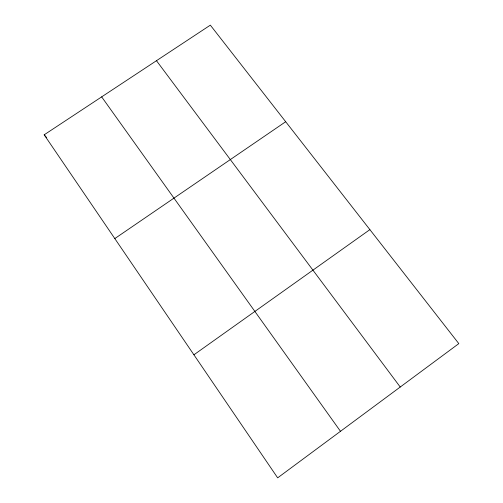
<?xml version="1.0" encoding="UTF-8"?>
<svg xmlns="http://www.w3.org/2000/svg" width="503" height="503" viewBox="0 0 503 503"><rect width="100%" height="100%" fill="white"/><g stroke="black" fill="none" stroke-linecap="round" stroke-linejoin="round"><path stroke-width="0.75" d="M193.913 354.797L369.887 229.632M114.81 238.579L285.691 121.72M44.182 134.81L210.342 25.15L458.818 343.618L277.669 477.85L44.182 134.81L46.666 137.615M156.471 60.7L400.237 387.027M101.663 96.872L340.487 431.304"/></g></svg>
